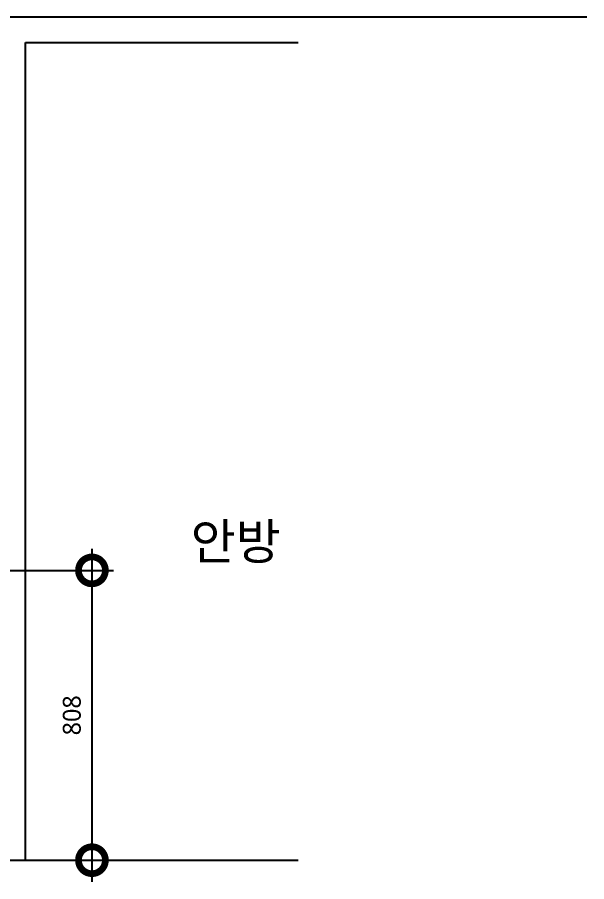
# Model space of a CAD drawing. Header units: millimetres. Extents: x 0 to 460316, y -63250 to 103204.
# Drawn here: x 206573 to 208161, y 49449 to 51859 of the extents above; entities that cross this region are included whole.
import ezdxf

# ---------------------------------------------------------------- set-up
doc = ezdxf.new("R2010")
doc.units = ezdxf.units.MM
doc.header["$LTSCALE"] = 25
doc.layers.add('ac-site', color=253, linetype='Continuous')
doc.layers.add('ac-text', color=7, linetype='Continuous')
doc.styles.add('맑은고딕', font='malgun.ttf')
doc.styles.add('이윤정', font='l_10646.ttf')
doc.dimstyles.new('세부 도면', dxfattribs={"dimtxt": 50, "dimasz": 150, "dimexe": 60, "dimexo": 120, "dimgap": 30, "dimtad": 1, "dimtoh": 1, "dimdec": 0, "dimlunit": 6, "dimtxsty": '맑은고딕', "dimblk": 'DOTSMALL', "dimcen": 2.5, "dimdle": 60, "dimclrt": 7, "dimadec": 0, "dimazin": 0, "dimtfac": 1, "dimtdec": 0, "dimtmove": 2, "dimatfit": 3, "dimldrblk": 'DOTSMALL', "dimfxl": 5, "dimarcsym": 0})

# ---------------------------------------------------------------- blocks, each defined once
blk = doc.blocks.new('_DotSmall')
at = {"color": 0, "linetype": 'ByBlock', "const_width": 0.5}
blk.add_lwpolyline([(-0.0625, 0, 1), (0.0625, 0, 1)], format="xyb", close=True, dxfattribs=at)
blk = doc.blocks.new('*D459')
at = {"layer": 'ac-site', "color": 0, "lineweight": -2}
for p, q in [((206780.8, 50377.4), (206780.8, 49449.4)), ((206384.6, 50317.4), (206840.8, 50317.4)), ((206386.4, 49509.4), (206840.8, 49509.4))]:
    blk.add_line(p, q, dxfattribs=at)
at = {"layer": 'Defpoints', "color": 0}
for p in [(206264.6, 50317.4), (206266.4, 49509.4), (206780.8, 49509.4)]:
    blk.add_point(p, dxfattribs=at)
at = {"layer": 'ac-site', "color": 0, "lineweight": -2, "xscale": 150, "yscale": 150, "zscale": 150}
for p, rotation in [((206780.8, 50317.4), 90), ((206780.8, 49509.4), 270)]:
    blk.add_blockref('_DotSmall', p, dxfattribs=dict(at, rotation=rotation))
at = {"layer": 'ac-site', "color": 7, "insert": (206725, 49913.4), "char_height": 50, "attachment_point": 5, "rotation": 90, "style": '맑은고딕'}
blk.add_mtext('808', dxfattribs=at)

msp = doc.modelspace()

# ---------------------------------------------------------------- linework, layer by layer
at = {"layer": 'ac-text'}
for p, q in [((208160.56, 51859.45), (202313.75, 51859.45)), ((206595.15, 49509.45), (206595.15, 51789.45)), ((206595.15, 51789.45), (207355.58, 51789.45)), ((205017.15, 49509.45), (207355.58, 49509.45))]:
    msp.add_line(p, q, dxfattribs=at)

# ---------------------------------------------------------------- texts
at = {"layer": 'ac-text', "style": '이윤정'}
msp.add_text('안방', height=100, dxfattribs=at).set_placement((207056.25, 50348.18))

# ---------------------------------------------------------------- dimensions: what is measured, and where the dimension line sits
at = {"layer": 'ac-site'}
dim = msp.add_linear_dim(base=(206780.81, 49509.45), p1=(206264.65, 50317.45), p2=(206266.45, 49509.45), angle=90, dimstyle='세부 도면', dxfattribs=at)
dim.commit()
dim.dimension.update_dxf_attribs({"geometry": '*D459', "text_midpoint": (206724.98, 49913.45)})

doc.saveas('drawing.dxf')
